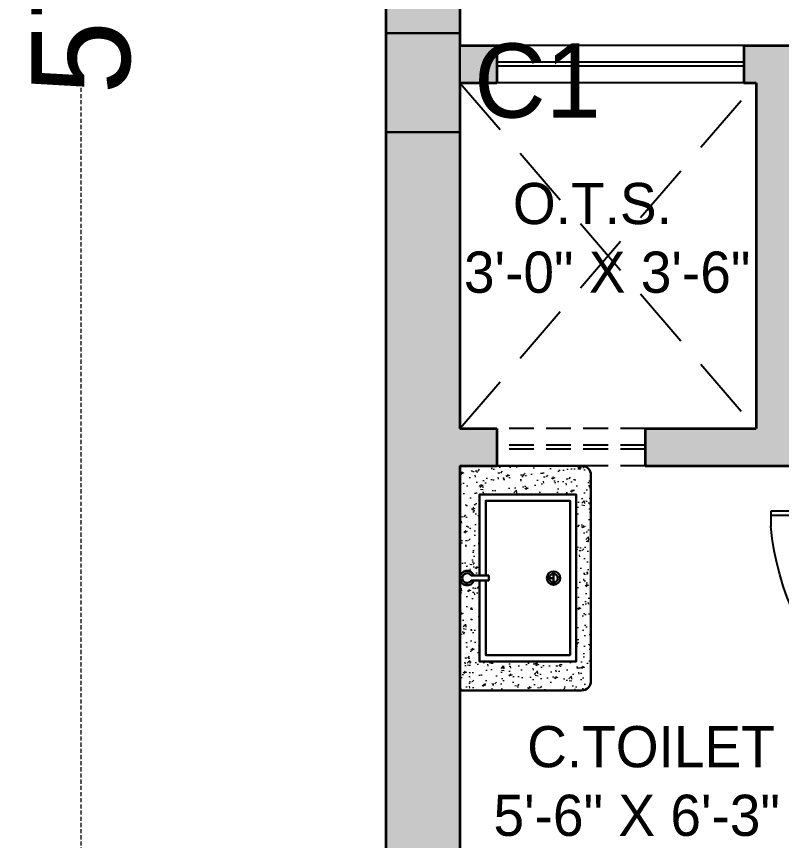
# Model space of a CAD drawing. Header units: millimetres. Extents: x -6808 to 215771, y -89660 to -16303.
# Drawn here: x 94993.7 to 95086.6, y -47654.7 to -47554.6 of the extents above; entities that cross this region are included whole.
import ezdxf

# ---------------------------------------------------------------- set-up
doc = ezdxf.new("R2010")
doc.units = ezdxf.units.MM
doc.header["$PDMODE"] = 35
for name, pattern in [('ACAD_ISO10W100', [18, 12, -3, 0, -3]), ('DASHED', [0.75, 0.5, -0.25]), ('DASHED2', [0.375, 0.25, -0.125])]:
    doc.linetypes.add(name, pattern=pattern)
doc.layers.get('0').update_dxf_attribs({"color": 8})
doc.layers.add('AR.furniture', color=7, linetype='Continuous', lineweight=35, true_color=0x009e9e)
for name, color, linetype, lineweight in [('col.center', 5, 'ACAD_ISO10W100', 15), ('column', 5, 'Continuous', 30), ('dim2', 6, 'Continuous', 20), ('plaster line', 150, 'DASHED2', 30), ('Projection', 190, 'DASHED', 25), ('text', 7, 'Continuous', 25), ('wall', 7, 'Continuous', 35), ('wokg dim', 152, 'DASHED', 18)]:
    doc.layers.add(name, color=color, linetype=linetype, lineweight=lineweight)
doc.layers.add('NET 01', color=8, linetype='Continuous')
doc.layers.add('WIN', color=5, linetype='Continuous')
doc.styles.add('SAJ', font='eurr____.ttf')
doc.dimstyles.new('SAJ', dxfattribs={"dimtxt": 5, "dimasz": 2, "dimexe": 1, "dimexo": 1, "dimgap": 0.09375, "dimtad": 0, "dimdec": 1, "dimzin": 0, "dimdsep": 46, "dimlunit": 4, "dimtxsty": 'SAJ', "dimblk": 'OBLIQUE', "dimcen": 0.125, "dimdle": 0.375, "dimadec": 0, "dimazin": 0, "dimtfac": 1, "dimtdec": 1, "dimtofl": 0, "dimtmove": 0, "dimatfit": 3, "dimldrblk": 'OBLIQUE', "dimfxl": 1, "dimtolj": 1, "dimtzin": 0, "dimlwd": 5, "dimlwe": 5, "dimarcsym": 1})

# ---------------------------------------------------------------- blocks, each defined once
blk = doc.blocks.new('_Oblique')
at = {"color": 0, "linetype": 'ByBlock', "lineweight": -2}
blk.add_line((-0.5, -0.5), (0.5, 0.5), dxfattribs=at)
blk = doc.blocks.new('*D871')
at = {"layer": 'Defpoints', "color": 0, "transparency": 16777216}
for p in [(95038.56, -47149.66), (95001.57, -47841.66), (95038.56, -47841.66)]:
    blk.add_point(p, dxfattribs=at)
at = {"layer": 'dim2', "color": 0, "linetype": 'DASHED', "lineweight": 5, "transparency": 16777216}
for p, q in [((95001.57, -47149.28), (95001.57, -47525.2)), ((95037.56, -47149.66), (95000.57, -47149.66)), ((95001.57, -47842.03), (95001.57, -47562.11)), ((95037.56, -47841.66), (95000.57, -47841.66))]:
    blk.add_line(p, q, dxfattribs=at)
at = {"layer": 'dim2', "color": 0, "lineweight": 5, "transparency": 16777216, "xscale": 2, "yscale": 2, "zscale": 2}
for p, rotation in [((95001.57, -47149.66), 90), ((95001.57, -47841.66), 270)]:
    blk.add_blockref('_Oblique', p, dxfattribs=dict(at, rotation=rotation))
at = {"layer": 'dim2', "color": 0, "transparency": 16777216, "insert": (95001.57, -47543.66), "char_height": 12, "attachment_point": 5, "rotation": 90, "style": 'SAJ'}
blk.add_mtext('\\A1;57\'-8"', dxfattribs=at)
blk = doc.blocks.new('A$C1B5F73BC')
at = {"layer": 'AR.furniture', "lineweight": 5, "ltscale": 2}
h = blk.add_hatch(dxfattribs=at)
h.set_pattern_fill('AR-CONC', color=256, scale=0.02, angle=270, style=0)
h.set_pattern_definition([(320, (-48146.4964, 23798.405), (-0.31878171, -3.64369338), [0.381, -4.191]), (265, (-48146.4964, 23798.405), (3.82113286, 0.70485652), [0.3048, -3.3528]), (10.451, (-48146.523, 23798.1015), (3.50233376, -2.93885003), [0.3238, -3.5618]), (316.1842, (-48145.4804, 23798.405), (-0.84084656, -5.4215808), [0.5715, -6.2865]), (6.6356, (-48145.5504, 23797.9533), (4.9485111, -4.7480847), [0.4857, -5.3427]), (261.184, (-48145.4804, 23798.405), (4.94850236, -4.7480921), [0.4572, -5.0292]), (291, (-48145.7344, 23797.897), (-2.04531037, -3.0322976), [0.381, -4.191]), (236, (-48145.7344, 23797.897), (3.68375932, -1.23604057), [0.3048, -3.3528]), (341.4514, (-48145.9048, 23797.6444), (1.63845715, -4.26832982), [0.3238, -3.5618]), (307.5, (-48146.4964, 23798.4051), (1.691100777, -0.061772065), [0, -3.31216, 0, -3.4036, 0, -3.3655]), (277.5, (-48146.4964, 23798.4051), (2.003611496, -1.33639325), [0, -1.94056, 0, -3.23596, 0, -1.2827]), (237.5, (-48146.4964, 23799.538), (-0.11457488, -2.711811903), [0, -1.27, 0, -3.9624, 0, -5.2578]), (227.5, (-48146.4964, 23800.046), (0.50852982, -2.96258363), [0, -1.651, 0, -2.63144, 0, -3.7338])])
h.paths.add_polyline_path([(31.36, -3.14), (31.36, -18.65), (4.66, -18.65), (4.66, -3.14), (17.6, -3.14), (17.6, -2.25, -0.843039), (17.99, 0), (0, 0), (0, -14), (0, -15), (0, -19.5, 0.414214), (1.5, -21), (34.48, -21, 0.414214), (35.98, -19.5), (35.98, -15), (35.98, -14), (35.98, 0), (17.99, 0, -0.843039), (18.38, -2.25), (18.38, -3.14)])
at = {"layer": 'AR.furniture', "lineweight": 30, "ltscale": 2}
for p, q in [((0, 0), (0, -14)), ((35.98, 0), (35.98, -14)), ((0, -14), (0, -14)), ((35.98, -14), (35.98, -14))]:
    blk.add_line(p, q, dxfattribs=at)
at = {"layer": 'AR.furniture', "lineweight": 30}
for p, q in [((17.6, -4.63), (17.6, -1.83)), ((18.38, -1.83), (18.38, -4.63)), ((17.6, -4.63), (18.38, -4.63)), ((17.99, -13.93), (17.99, -14.83)), ((16.91, -15.01), (19.07, -15.01))]:
    blk.add_line(p, q, dxfattribs=at)
at = {"layer": 'AR.furniture', "lineweight": 30, "ltscale": 2}
blk.add_lwpolyline([(35.98, 0), (0, 0)], dxfattribs=at)
at = {"layer": 'AR.furniture', "lineweight": 30}
for points in [[(17.6, -3.14), (4.66, -3.14), (4.66, -18.65), (31.36, -18.65), (31.36, -3.14), (18.38, -3.14)], [(17.6, -4.14), (5.66, -4.14), (5.66, -17.65), (30.36, -17.65), (30.36, -4.14), (18.38, -4.14)]]:
    blk.add_lwpolyline(points, dxfattribs=at)
at = {"layer": 'AR.furniture', "lineweight": 30, "ltscale": 2}
blk.add_lwpolyline([(0, -14), (0, -15), (0, -15), (0, -19.5, 0.414214), (1.5, -21), (34.48, -21, 0.414214), (35.98, -19.5), (35.98, -15), (35.98, -15), (35.98, -14)], format="xyb", dxfattribs=at)
at = {"layer": 'AR.furniture', "lineweight": 30}
for radius in [1.08, 0.691]:
    blk.add_circle((17.99, -15.01), radius, dxfattribs=at)
for radius, start, end in [(1.16, 289.6397, 250.3486), (0.772, 300.2446, 239.6569)]:
    blk.add_arc((17.99, -1.16), radius, start, end, dxfattribs=at)
blk = doc.blocks.new('QEWFWE')
at = {"layer": 'NET 01'}
for p, q in [((238503.45, 15011.85), (238503.45, 15015.77)), ((238503.45, 15015.77), (238505.41, 15015.77)), ((238503.98, 15015.77), (238503.98, 15011.85)), ((238503.98, 15011.85), (238503.45, 15011.85)), ((238503.45, 15011.85), (238503.45, 14988.32)), ((238503.98, 14988.32), (238503.98, 15011.85)), ((238503.45, 14988.32), (238503.45, 14984.4)), ((238503.98, 14988.32), (238503.45, 14988.32)), ((238503.98, 14984.4), (238503.98, 14988.32)), ((238503.45, 14984.4), (238503.98, 14984.4))]:
    blk.add_line(p, q, dxfattribs=at)
for points in [[(238503.45, 14984.4), (238502.4, 14984.4), (238502.4, 14981.4), (238503.9, 14981.4), (238503.9, 14982.9), (238503.9, 14983.2), (238503.45, 14983.2)], [(238536.02, 14984.4), (238537.07, 14984.4), (238537.07, 14981.4), (238535.57, 14981.4), (238535.57, 14982.9), (238535.57, 14983.2), (238536.02, 14983.2)]]:
    blk.add_lwpolyline(points, close=True, dxfattribs=at)
blk.add_ellipse((238504.18, 14985.62), major_axis=(-29.27, 13.54), ratio=0.925766, start_param=-2.718612, end_param=-1.204625, dxfattribs=at)
blk = doc.blocks.new('c1')
at = {"layer": 'column'}
blk.add_hatch(color=256, dxfattribs=at).paths.add_polyline_path([(58376.49, -43564.36), (58385.49, -43564.36), (58385.49, -43552.36), (58376.49, -43552.36)])
for p, q in [((58376.49, -43552.36), (58376.49, -43564.36)), ((58376.49, -43552.36), (58385.49, -43552.36)), ((58385.49, -43564.36), (58385.49, -43552.36)), ((58376.49, -43564.36), (58385.49, -43564.36))]:
    blk.add_line(p, q, dxfattribs=at)

msp = doc.modelspace()

# ---------------------------------------------------------------- hatches: boundary and pattern name
at = {"layer": 'wokg dim'}
h = msp.add_hatch(color=252, dxfattribs=at)
h.dxf.hatch_style = 1
h.paths.add_polyline_path([(95047.559, -47609.16), (95052.059, -47609.16), (95052.059, -47604.66), (95047.559, -47604.66), (95047.559, -47562.66), (95052.059, -47562.66), (95052.059, -47558.16), (95047.559, -47558.16), (95047.559, -47419.66), (95142.059, -47419.66), (95142.059, -47415.16), (95047.559, -47415.16), (95047.559, -47235.16), (95077.559, -47235.16), (95077.559, -47232.304), (95077.559, -47230.66), (95047.559, -47230.66), (95047.559, -47158.66), (95155.559, -47158.66), (95155.559, -47173.66), (95160.059, -47173.66), (95160.059, -47158.66), (95323.559, -47158.66), (95323.559, -47230.66), (95263.559, -47230.66), (95263.559, -47191.66), (95259.059, -47191.66), (95259.059, -47235.16), (95323.559, -47235.16), (95323.559, -47415.16), (95239.559, -47415.16), (95239.559, -47419.66), (95323.559, -47419.66), (95323.559, -47627.16), (95319.059, -47627.16), (95319.059, -47636.16), (95323.559, -47636.16), (95323.559, -47837.16), (95314.559, -47837.16), (95314.559, -47841.66), (95332.559, -47841.66), (95332.559, -47149.66), (95038.559, -47149.66), (95038.559, -47841.66), (95060.279, -47841.66), (95060.279, -47832.66), (95047.559, -47832.66), (95047.559, -47688.66), (95137.97, -47688.66), (95137.97, -47684.16), (95047.559, -47684.16)])
h = msp.add_hatch(color=252, dxfattribs=at)
h.dxf.hatch_style = 1
h.paths.add_polyline_path([(95143.559, -47558.16), (95082.059, -47558.16), (95082.059, -47562.66), (95083.559, -47562.66), (95083.559, -47604.66), (95070.059, -47604.66), (95070.059, -47609.16), (95113.559, -47609.16), (95113.559, -47613.66), (95118.059, -47613.66), (95118.059, -47604.66), (95088.059, -47604.66), (95088.059, -47562.66), (95143.559, -47562.66)])

# ---------------------------------------------------------------- linework, layer by layer
at = {"layer": 'Projection', "ltscale": 15}
for p, q in [((95047.559, -47562.66), (95083.559, -47604.66)), ((95047.559, -47604.66), (95083.559, -47562.66))]:
    msp.add_line(p, q, dxfattribs=at)
at = {"layer": 'wall'}
for p, q in [((95038.559, -47149.66), (95038.559, -47841.66)), ((95047.559, -47419.66), (95047.559, -47558.16)), ((95047.559, -47562.66), (95047.559, -47604.66)), ((95047.559, -47609.16), (95047.559, -47684.16))]:
    msp.add_line(p, q, dxfattribs=at)
at = {"layer": 'wall', "color": 1}
for p, q in [((95047.559, -47558.16), (95052.059, -47558.16)), ((95052.059, -47558.16), (95052.059, -47562.66)), ((95082.059, -47558.16), (95143.559, -47558.16)), ((95082.059, -47558.16), (95082.059, -47562.66)), ((95047.559, -47562.66), (95052.059, -47562.66)), ((95082.059, -47562.66), (95083.559, -47562.66)), ((95083.559, -47562.66), (95083.559, -47604.66)), ((95047.559, -47604.66), (95052.059, -47604.66)), ((95052.059, -47604.66), (95052.059, -47609.16)), ((95070.059, -47604.66), (95083.559, -47604.66)), ((95070.059, -47604.66), (95070.059, -47609.16)), ((95047.559, -47609.16), (95052.059, -47609.16)), ((95070.059, -47609.16), (95113.559, -47609.16))]:
    msp.add_line(p, q, dxfattribs=at)
at = {"layer": 'WIN'}
for p, q in [((95082.059, -47558.16), (95052.059, -47558.16)), ((95082.059, -47560.16), (95052.059, -47560.16)), ((95082.059, -47560.66), (95052.059, -47560.66)), ((95082.059, -47562.66), (95052.059, -47562.66))]:
    msp.add_line(p, q, dxfattribs=at)
at = {"layer": 'WIN', "linetype": 'DASHED', "ltscale": 6}
for p, q in [((95070.059, -47604.66), (95052.059, -47604.66)), ((95070.059, -47606.66), (95052.059, -47606.66)), ((95070.059, -47607.16), (95052.059, -47607.16)), ((95070.059, -47609.16), (95052.059, -47609.16))]:
    msp.add_line(p, q, dxfattribs=at)

# ---------------------------------------------------------------- block references
at = {"linetype": 'ByBlock', "lineweight": 20, "xscale": -0.9518673649145052, "yscale": 0.9518673649145052, "zscale": 0.9518673649145052, "rotation": 90}
msp.add_blockref('QEWFWE', (109378.361, 179408.989), dxfattribs=at)
at = {"layer": 'column'}
msp.add_blockref('c1', (36662.068, -4004.298), dxfattribs=at)
at = {"layer": 'plaster line', "linetype": 'Continuous', "xscale": 0.7585714285714285, "yscale": 0.7585714285714285, "zscale": 0.7585714285714285, "rotation": 89.99999999999999}
msp.add_blockref('A$C1B5F73BC', (95047.559, -47636.454), dxfattribs=at)

# ---------------------------------------------------------------- texts
at = {"layer": 'col.center', "linetype": 'ByBlock', "insert": (95049.29, -47557.892), "char_height": 9, "width": 293.6941, "attachment_point": 1, "style": 'SAJ'}
msp.add_mtext('\\A1;{\\fCentury Gothic|b0|i0|c0|p34;C1}', dxfattribs=at)
at = {"layer": 'text', "ltscale": 2, "char_height": 6, "width": 244.74508, "attachment_point": 1, "style": 'SAJ'}
for s, insert in [('\\A1;{\\fCentury Gothic|b0|i0|c0|p34; \\H0.83333x;  O.T.S.\\P3\'-0" X 3\'-6"}', (95048.059, -47574.827)), ('\\A1;{\\fCentury Gothic|b0|i0|c0|p34; \\H0.83333x; C.TOILET\\P5\'-6" X 6\'-3"}', (95051.648, -47640.776))]:
    msp.add_mtext(s, dxfattribs=dict(at, insert=insert))

# ---------------------------------------------------------------- dimensions: what is measured, and where the dimension line sits
at = {"layer": 'dim2'}
dim = msp.add_linear_dim(base=(95001.573, -47841.66), p1=(95038.559, -47149.66), p2=(95038.559, -47841.66), angle=270, dimstyle='SAJ', override={"dimtxt": 12}, dxfattribs=at)
dim.commit()
dim.dimension.update_dxf_attribs({"geometry": '*D871', "text_midpoint": (95001.573, -47543.66), "dimtype": 161})

doc.saveas('drawing.dxf')
